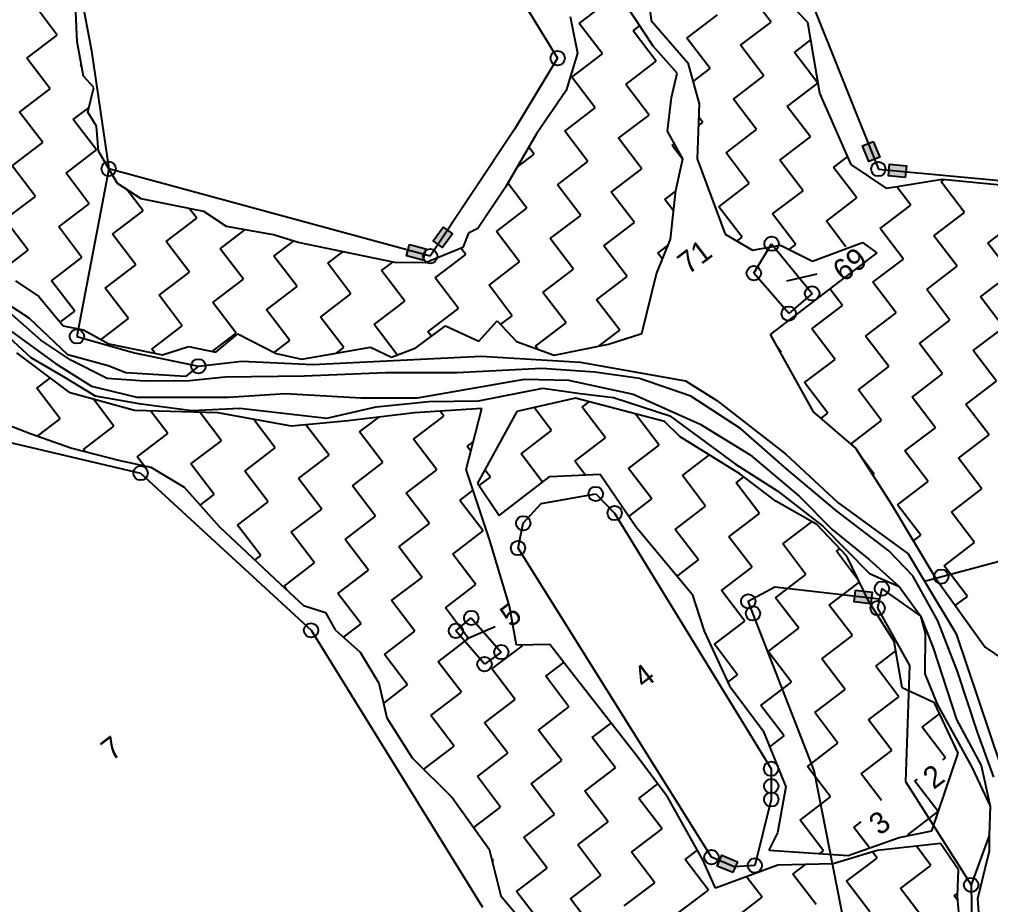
# Model space of a CAD drawing. Header units: metres. Extents: x 306750 to 310181, y 1935577 to 1940721.
# Drawn here: x 307702 to 308486, y 1938289 to 1939004 of the extents above; entities that cross this region are included whole.
import ezdxf

# ---------------------------------------------------------------- set-up
doc = ezdxf.new("R2010")
doc.units = ezdxf.units.M
for name, color, linetype in [('LINE_WATER', 4, 'Continuous'), ('POLY_HATCH', 12, 'Continuous'), ('POLY_PARCEL', 6, 'Continuous'), ('POLY_WATER', 4, 'Continuous'), ('TEXT_PARCEL', 7, 'Continuous')]:
    doc.layers.add(name, color=color, linetype=linetype)
doc.styles.add('TEXT_MAP', font='')
doc.styles.get('TEXT_MAP').set_extended_font_data('Kruti Dev 050')
doc.dimstyles.get("Standard").update_dxf_attribs({"dimtxt": 0.18, "dimasz": 0.18, "dimexe": 0.18, "dimexo": 0.0625, "dimgap": 0.09, "dimtad": 0, "dimtih": 1, "dimtoh": 1, "dimdec": 4, "dimzin": 0, "dimdsep": 46, "dimtxsty": 'Standard', "dimcen": 0.09, "dimadec": 0, "dimazin": 0, "dimtfac": 1, "dimtdec": 4, "dimtofl": 0, "dimtmove": 0, "dimatfit": 3, "dimfxl": 1, "dimtolj": 1, "dimtzin": 0, "dimarcsym": 0})

msp = doc.modelspace()

# ---------------------------------------------------------------- hatches: boundary and pattern name
for points in [[(308388, 1938888.99), (308396.68, 1938892.61), (308391.45, 1938905.15), (308382.78, 1938901.53)], [(308404.72, 1938886.78), (308403.84, 1938877.43), (308417.37, 1938876.16), (308418.25, 1938885.51)], [(308036.21, 1938825.11), (308043.8, 1938819.58), (308051.8, 1938830.55), (308044.21, 1938836.09)], [(308027.79, 1938809.39), (308030.26, 1938818.46), (308017.15, 1938822.02), (308014.69, 1938812.95)], [(308389.46, 1938532.04), (308390.55, 1938541.37), (308377.06, 1938542.95), (308375.97, 1938533.61)], [(308269.33, 1938328.97), (308265.62, 1938320.34), (308278.1, 1938314.97), (308281.81, 1938323.6)]]:
    msp.add_hatch(color=256).paths.add_polyline_path(points)

# ---------------------------------------------------------------- linework, layer by layer
for points in [[(308391.45, 1938905.15), (308396.68, 1938892.61), (308388, 1938888.99), (308382.78, 1938901.53)], [(308417.37, 1938876.16), (308403.84, 1938877.43), (308404.72, 1938886.78), (308418.25, 1938885.51)], [(308051.8, 1938830.55), (308043.8, 1938819.58), (308036.21, 1938825.11), (308044.21, 1938836.09)], [(308017.15, 1938822.02), (308030.26, 1938818.46), (308027.79, 1938809.39), (308014.69, 1938812.95)], [(308377.06, 1938542.95), (308390.55, 1938541.37), (308389.46, 1938532.04), (308375.97, 1938533.61)], [(308278.1, 1938314.97), (308265.62, 1938320.34), (308269.33, 1938328.97), (308281.81, 1938323.6)]]:
    msp.add_lwpolyline(points, close=True)
for centre in [(308136.74, 1938972.4), (307774.3, 1938883.1), (308395.63, 1938882.92), (308309.46, 1938822.6), (308033.88, 1938812.6), (308295.08, 1938798.89), (308342.21, 1938782.51), (308323.27, 1938766.24), (307748.66, 1938747.79), (307846.71, 1938723.77), (307800.07, 1938637.48), (308167.48, 1938620.66), (308182.74, 1938605.22), (308108.98, 1938597.04), (308104.75, 1938576.99), (308446.37, 1938553.94), (308398.46, 1938544.31), (308290.62, 1938533.99), (308395.06, 1938528.53), (308067, 1938520.59), (308294.42, 1938524.22), (307937.72, 1938510.59), (308054.57, 1938510.17), (308091.26, 1938492.99), (308077.7, 1938483.26), (308309.03, 1938398.85), (308309.12, 1938384.85), (308309.18, 1938374.09), (308260.94, 1938327.47), (308295.85, 1938320.74), (308470.53, 1938305.05)]:
    msp.add_circle(centre, 5.81)
at = {"layer": 'LINE_WATER'}
for p, q in [((307719.6, 1938744.84), (307691.92, 1938769.16)), ((307694.83, 1938752.51), (307731.41, 1938725.92)), ((307743.67, 1938728.76), (307719.6, 1938744.84)), ((307773.2, 1938713.82), (307743.67, 1938728.76)), ((307731.41, 1938725.92), (307760.45, 1938707.57)), ((308123.83, 1938721.96), (308055.51, 1938718.31)), ((308166.88, 1938719), (308123.83, 1938721.96)), ((307803.53, 1938711.82), (307773.2, 1938713.82)), ((307839.63, 1938711.87), (307803.53, 1938711.82)), ((307868.39, 1938714.99), (307839.63, 1938711.87)), ((307932.34, 1938715.63), (307868.39, 1938714.99)), ((307997.7, 1938718.35), (307932.34, 1938715.63)), ((308055.51, 1938718.31), (307997.7, 1938718.35)), ((308023.67, 1938698.12), (308109.96, 1938713.21)), ((308109.96, 1938713.21), (308145.48, 1938712.52)), ((308145.48, 1938712.52), (308197.61, 1938701.17)), ((308202.85, 1938713.96), (308166.88, 1938719)), ((308244.18, 1938699.71), (308202.85, 1938713.96)), ((307760.45, 1938707.57), (307797.04, 1938698.8)), ((307797.04, 1938698.8), (307871.16, 1938698.68)), ((307871.16, 1938698.68), (307917.05, 1938701.65)), ((307917.05, 1938701.65), (307977.96, 1938698.26)), ((307977.96, 1938698.26), (308023.67, 1938698.12)), ((308197.61, 1938701.17), (308251.85, 1938677.02)), ((308284.27, 1938673.53), (308244.18, 1938699.71)), ((308251.85, 1938677.02), (308292.06, 1938652.36)), ((308321.75, 1938640.72), (308284.27, 1938673.53)), ((308292.06, 1938652.36), (308331.79, 1938618.85)), ((308361.94, 1938606.97), (308321.75, 1938640.72)), ((308331.79, 1938618.85), (308358.46, 1938591.92)), ((308404.03, 1938574.67), (308361.94, 1938606.97)), ((308358.46, 1938591.92), (308388.14, 1938567.71)), ((308423.42, 1938554.68), (308404.03, 1938574.67)), ((308388.14, 1938567.71), (308412.35, 1938545.99)), ((308443.61, 1938518.33), (308423.42, 1938554.68)), ((308429.66, 1938522.38), (308439.9, 1938496.39)), ((308459.59, 1938477.46), (308443.61, 1938518.33)), ((308439.9, 1938496.39), (308458.75, 1938438.5)), ((308475.58, 1938428.27), (308459.59, 1938477.46)), ((308458.75, 1938438.5), (308478.74, 1938401.4)), ((308488.78, 1938391.92), (308475.58, 1938428.27)), ((308478.74, 1938401.4), (308485.98, 1938368.75)), ((308485.19, 1938345), (308484.98, 1938332.22)), ((308484.98, 1938332.22), (308475.67, 1938293.77)), ((308475.67, 1938293.77), (308477.33, 1938272.37))]:
    msp.add_line(p, q, dxfattribs=at)
at = {"layer": 'POLY_HATCH'}
for p, q in [((308207.34, 1939043.27), (308212.32, 1939002.95)), ((308338.81, 1939001.16), (308307.53, 1939033.64)), ((308213.75, 1938982.11), (308190.34, 1939017.59)), ((307748.78, 1938985.62), (307747.59, 1939015.93)), ((308146.79, 1939006.09), (308152.64, 1938976.35)), ((308212.32, 1939002.95), (308241.82, 1938968.68)), ((308348.36, 1938944.05), (308338.81, 1939001.16)), ((307753.94, 1938957.9), (307748.78, 1938985.62)), ((308233.21, 1938960.19), (308213.75, 1938982.11)), ((308152.64, 1938976.35), (308143.48, 1938946.22)), ((308241.82, 1938968.68), (308251.08, 1938935.49)), ((307762.36, 1938948.81), (307753.94, 1938957.9)), ((308228.64, 1938940.79), (308233.21, 1938960.19)), ((307757.45, 1938928.72), (307762.36, 1938948.81)), ((308143.48, 1938946.22), (308119.68, 1938911.31)), ((308225.41, 1938913.48), (308228.64, 1938940.79)), ((308373.77, 1938886.57), (308348.36, 1938944.05)), ((308251.08, 1938935.49), (308249.45, 1938891.1)), ((307764.39, 1938917.65), (307757.45, 1938928.72)), ((307765.99, 1938897.42), (307764.39, 1938917.65)), ((308119.68, 1938911.31), (308094.77, 1938868.34)), ((308237.84, 1938891.3), (308225.41, 1938913.48)), ((307781.49, 1938871.2), (307765.99, 1938897.42)), ((308232.17, 1938865.52), (308237.84, 1938891.3)), ((308249.45, 1938891.1), (308272.03, 1938830.23)), ((308402.58, 1938867.15), (308373.77, 1938886.57)), ((307800.55, 1938858.75), (307781.49, 1938871.2)), ((308447.06, 1938874.59), (308402.58, 1938867.15)), ((308510.15, 1938868.21), (308447.06, 1938874.59)), ((308094.77, 1938868.34), (308072.38, 1938834.93)), ((308227.8, 1938826.3), (308232.17, 1938865.52)), ((307851.04, 1938848.57), (307800.55, 1938858.75)), ((307869.42, 1938836.44), (307851.04, 1938848.57)), ((307907.38, 1938829.89), (307869.42, 1938836.44)), ((307927.27, 1938823.59), (307907.38, 1938829.89)), ((308064.86, 1938831.12), (308060.17, 1938819.69)), ((308072.38, 1938834.93), (308064.86, 1938831.12)), ((308272.03, 1938830.23), (308293.97, 1938817.36)), ((308005.2, 1938807.55), (307927.27, 1938823.59)), ((308216.53, 1938798.39), (308227.8, 1938826.3)), ((308342.36, 1938808.64), (308382.94, 1938823.56)), ((308382.94, 1938823.56), (308394.5, 1938815.39)), ((308060.17, 1938819.69), (308029.99, 1938807.1)), ((308293.97, 1938817.36), (308316.56, 1938821.48)), ((308394.5, 1938815.39), (308308.41, 1938749.33)), ((308316.56, 1938821.48), (308342.36, 1938808.64)), ((308029.99, 1938807.1), (308005.2, 1938807.55)), ((308204.65, 1938750.05), (308216.53, 1938798.39)), ((307699.17, 1938792.78), (307717.96, 1938780.12)), ((307717.96, 1938780.12), (307737.63, 1938756.24)), ((308073.04, 1938743.89), (308087.84, 1938760.47)), ((308087.84, 1938760.47), (308103.41, 1938743.66)), ((307737.63, 1938756.24), (307753.86, 1938753.09)), ((307753.86, 1938753.09), (307774.53, 1938741.87)), ((308022.14, 1938738.68), (308046.27, 1938756.42)), ((308046.27, 1938756.42), (308073.04, 1938743.89)), ((307860.71, 1938735.09), (307878.64, 1938749.8)), ((307878.64, 1938749.8), (307909.55, 1938734.06)), ((308103.41, 1938743.66), (308134.02, 1938732.78)), ((308177.69, 1938741.62), (308204.65, 1938750.05)), ((308308.41, 1938749.33), (308342.88, 1938686.86)), ((307774.53, 1938741.87), (307817.71, 1938732.91)), ((307817.71, 1938732.91), (307838.66, 1938739.74)), ((307838.66, 1938739.74), (307860.71, 1938735.09)), ((307930.18, 1938729.59), (307985.54, 1938739.27)), ((307985.54, 1938739.27), (308002.54, 1938731.19)), ((308002.54, 1938731.19), (308022.14, 1938738.68)), ((308134.02, 1938732.78), (308177.69, 1938741.62)), ((307743.29, 1938702.28), (307700.22, 1938734.58)), ((307909.55, 1938734.06), (307930.18, 1938729.59)), ((307795.23, 1938688.02), (307743.29, 1938702.28)), ((308151.03, 1938697.91), (308103.82, 1938687.17)), ((308222.9, 1938679.25), (308151.03, 1938697.91)), ((308075.52, 1938689.61), (308021.19, 1938686.23)), ((308062.86, 1938640.44), (308075.52, 1938689.61)), ((307862.55, 1938686.22), (307795.23, 1938688.02)), ((307921.77, 1938675.25), (307862.55, 1938686.22)), ((308021.19, 1938686.23), (307967.71, 1938679.75)), ((308103.82, 1938687.17), (308072.03, 1938629.45)), ((308342.88, 1938686.86), (308377.44, 1938657.42)), ((307683.81, 1938679.93), (307711.87, 1938669.31)), ((307967.71, 1938679.75), (307921.77, 1938675.25)), ((308235.75, 1938666.84), (308222.9, 1938679.25)), ((307711.87, 1938669.31), (307744.49, 1938657.65)), ((308283.84, 1938636.85), (308235.75, 1938666.84)), ((307744.49, 1938657.65), (307783.34, 1938647.72)), ((308377.44, 1938657.42), (308406.08, 1938612.81)), ((307783.34, 1938647.72), (307808.25, 1938642.23)), ((307808.25, 1938642.23), (307835.15, 1938626.21)), ((308082.01, 1938583.13), (308062.86, 1938640.44)), ((308089.41, 1938603.17), (308130.49, 1938634.84)), ((308130.49, 1938634.84), (308170.93, 1938636.66)), ((308170.93, 1938636.66), (308199.81, 1938594.29)), ((308312.94, 1938614.97), (308283.84, 1938636.85)), ((307835.15, 1938626.21), (307863.72, 1938594.14)), ((308072.03, 1938629.45), (308089.41, 1938603.17)), ((308345.85, 1938596), (308312.94, 1938614.97)), ((308406.08, 1938612.81), (308441.94, 1938552.35)), ((307863.72, 1938594.14), (307912.64, 1938548.22)), ((308199.81, 1938594.29), (308245.43, 1938539.84)), ((308370.18, 1938570.5), (308345.85, 1938596)), ((308097.89, 1938530.12), (308082.01, 1938583.13)), ((308388.23, 1938533.44), (308370.18, 1938570.5)), ((307912.64, 1938548.22), (307931.64, 1938530.7)), ((308441.94, 1938552.35), (308481.77, 1938496.87)), ((308245.43, 1938539.84), (308255.05, 1938509.9)), ((308408.29, 1938501.66), (308388.23, 1938533.44)), ((307931.64, 1938530.7), (307949.24, 1938524.91)), ((307949.24, 1938524.91), (307957.18, 1938511.01)), ((308103.44, 1938498.59), (308097.89, 1938530.12)), ((307957.18, 1938511.01), (307977.38, 1938492.9)), ((308255.05, 1938509.9), (308275.55, 1938465.67)), ((308414.72, 1938464.03), (308408.29, 1938501.66)), ((307977.38, 1938492.9), (307992.36, 1938467.8)), ((308130.47, 1938499.22), (308103.44, 1938498.59)), ((308151.94, 1938471.54), (308130.47, 1938499.22)), ((308481.77, 1938496.87), (308518.61, 1938472.08)), ((308199.28, 1938410.87), (308151.94, 1938471.54)), ((307992.36, 1938467.8), (307998.84, 1938439.99)), ((308275.55, 1938465.67), (308302.7, 1938429.52)), ((308440.87, 1938451.96), (308414.72, 1938464.03)), ((308460.15, 1938411.31), (308440.87, 1938451.96)), ((307998.84, 1938439.99), (308019.26, 1938407.74)), ((308302.7, 1938429.52), (308320.93, 1938384.31)), ((308019.26, 1938407.74), (308051.67, 1938375.59)), ((308225.35, 1938376.15), (308199.28, 1938410.87)), ((308438.83, 1938348.77), (308460.15, 1938411.31)), ((308320.93, 1938384.31), (308314.18, 1938347.17)), ((308051.67, 1938375.59), (308081.5, 1938333.95)), ((308254.29, 1938324.79), (308225.35, 1938376.15)), ((308314.18, 1938347.17), (308307.22, 1938333.13)), ((308371.12, 1938328.81), (308412.43, 1938343.35)), ((308412.43, 1938343.35), (308438.83, 1938348.77)), ((308438.83, 1938348.77), (308438.83, 1938348.77)), ((308445.79, 1938338.49), (308394.78, 1938332.81)), ((308460.2, 1938317.25), (308445.79, 1938338.49)), ((308081.5, 1938333.95), (308090.93, 1938296.34)), ((308307.22, 1938333.13), (308371.12, 1938328.81)), ((308394.78, 1938332.81), (308359.13, 1938322.22)), ((308264.09, 1938302.52), (308254.29, 1938324.79)), ((308314.49, 1938320.96), (308264.09, 1938302.52)), ((308359.13, 1938322.22), (308314.49, 1938320.96)), ((308459.44, 1938295.97), (308460.2, 1938317.25)), ((308090.93, 1938296.34), (308111.17, 1938272.24)), ((308466.64, 1938216.77), (308459.44, 1938295.97))]:
    msp.add_line(p, q, dxfattribs=at)
at = {"layer": 'POLY_HATCH', "linetype": 'Continuous', "ltscale": 10}
for p, q in [((308309.08, 1939001.59), (308290.3, 1939026.24)), ((308154.16, 1939000.44), (308178.81, 1939019.22)), ((307732.84, 1938991.11), (307714.06, 1939015.76)), ((308241.01, 1938988.69), (308265.66, 1939007.47)), ((308172.94, 1938975.79), (308154.16, 1939000.44)), ((308197.59, 1938994.57), (308202.87, 1938998.6)), ((308216.36, 1938969.92), (308197.59, 1938994.57)), ((308284.43, 1938982.82), (308309.08, 1939001.59)), ((307708.19, 1938972.34), (307732.84, 1938991.11)), ((308259.78, 1938964.05), (308241.01, 1938988.69)), ((308327.85, 1938976.95), (308341.16, 1938987.09)), ((308303.21, 1938958.17), (308284.43, 1938982.82)), ((307726.96, 1938947.69), (307708.19, 1938972.34)), ((308148.29, 1938957.02), (308172.94, 1938975.79)), ((308346.63, 1938952.3), (308327.85, 1938976.95)), ((307751.61, 1938966.46), (307752.25, 1938966.95)), ((307752.58, 1938965.18), (307751.61, 1938966.46)), ((308191.71, 1938951.15), (308216.36, 1938969.92)), ((308246.03, 1938953.57), (308259.78, 1938964.05)), ((308167.06, 1938932.37), (308148.29, 1938957.02)), ((308278.56, 1938939.4), (308303.21, 1938958.17)), ((307702.31, 1938928.91), (307726.96, 1938947.69)), ((308210.49, 1938926.5), (308191.71, 1938951.15)), ((308321.98, 1938933.52), (308346.63, 1938952.3)), ((308297.33, 1938914.75), (308278.56, 1938939.4)), ((307745.74, 1938923.04), (307758.43, 1938932.7)), ((308142.41, 1938913.6), (308167.06, 1938932.37)), ((308340.75, 1938908.87), (308321.98, 1938933.52)), ((307721.09, 1938904.26), (307702.31, 1938928.91)), ((308185.84, 1938907.72), (308210.49, 1938926.5)), ((308253.91, 1938920.62), (308250.69, 1938924.85)), ((307764.51, 1938898.39), (307745.74, 1938923.04)), ((308250.44, 1938917.98), (308253.91, 1938920.62)), ((308161.19, 1938888.95), (308142.41, 1938913.6)), ((308204.61, 1938883.07), (308185.84, 1938907.72)), ((308272.68, 1938895.97), (308297.33, 1938914.75)), ((308316.11, 1938890.1), (308340.75, 1938908.87)), ((307696.44, 1938885.49), (307721.09, 1938904.26)), ((308117.77, 1938894.82), (308113.42, 1938900.52)), ((308229.26, 1938901.85), (308231.13, 1938903.27)), ((308237.72, 1938890.74), (308229.26, 1938901.85)), ((307739.86, 1938879.62), (307764.51, 1938898.39)), ((308104.08, 1938884.4), (308117.77, 1938894.82)), ((308291.46, 1938871.33), (308272.68, 1938895.97)), ((308359.53, 1938884.23), (308370.96, 1938892.93)), ((307715.21, 1938860.84), (307696.44, 1938885.49)), ((308136.54, 1938870.17), (308161.19, 1938888.95)), ((308334.88, 1938865.45), (308316.11, 1938890.1)), ((308378.3, 1938859.58), (308359.53, 1938884.23)), ((307758.64, 1938854.97), (307739.86, 1938879.62)), ((308179.96, 1938864.3), (308204.61, 1938883.07)), ((308111.89, 1938851.4), (308096.59, 1938871.48)), ((308155.32, 1938845.53), (308136.54, 1938870.17)), ((308266.81, 1938852.55), (308291.46, 1938871.33)), ((308446.37, 1938872.48), (308448.9, 1938874.4)), ((308465.15, 1938847.83), (308446.37, 1938872.48)), ((307690.57, 1938842.07), (307715.21, 1938860.84)), ((307802.06, 1938849.09), (307788.92, 1938866.35)), ((308198.74, 1938839.65), (308179.96, 1938864.3)), ((308223.39, 1938858.43), (308232.12, 1938865.08)), ((308310.23, 1938846.68), (308334.88, 1938865.45)), ((308421.73, 1938853.7), (308410.48, 1938868.47)), ((307733.99, 1938836.19), (307758.64, 1938854.97)), ((308230.36, 1938849.27), (308223.39, 1938858.43)), ((308353.65, 1938840.8), (308378.3, 1938859.58)), ((308397.08, 1938834.93), (308421.73, 1938853.7)), ((307777.41, 1938830.32), (307802.06, 1938849.09)), ((307845.48, 1938843.22), (307839.66, 1938850.86)), ((308087.24, 1938832.62), (308111.89, 1938851.4)), ((308130.67, 1938826.75), (308155.32, 1938845.53)), ((308285.58, 1938827.9), (308266.81, 1938852.55)), ((308329.01, 1938822.03), (308310.23, 1938846.68)), ((308440.5, 1938829.06), (308465.15, 1938847.83)), ((307709.34, 1938817.42), (307690.57, 1938842.07)), ((307820.83, 1938824.45), (307845.48, 1938843.22)), ((308174.09, 1938820.88), (308198.74, 1938839.65)), ((308369.35, 1938820.2), (308353.65, 1938840.8)), ((308483.92, 1938823.18), (308508.57, 1938841.96)), ((307752.76, 1938811.55), (307733.99, 1938836.19)), ((307796.19, 1938805.67), (307777.41, 1938830.32)), ((307864.26, 1938818.57), (307884.34, 1938833.87)), ((308106.02, 1938807.98), (308087.24, 1938832.62)), ((308415.85, 1938810.28), (308397.08, 1938834.93)), ((307839.61, 1938799.8), (307820.83, 1938824.45)), ((307907.68, 1938812.7), (307923.53, 1938824.77)), ((308149.44, 1938802.1), (308130.67, 1938826.75)), ((308281.41, 1938824.73), (308285.58, 1938827.9)), ((308323.65, 1938817.95), (308329.01, 1938822.03)), ((308459.27, 1938804.41), (308440.5, 1938829.06)), ((308502.7, 1938798.53), (308483.92, 1938823.18)), ((307685.91, 1938799.57), (307709.34, 1938817.42)), ((307883.03, 1938793.92), (307864.26, 1938818.57)), ((307951.1, 1938806.82), (307963.36, 1938816.16)), ((308037.95, 1938795.08), (308062.6, 1938813.85)), ((308062.6, 1938813.85), (308058.64, 1938819.05)), ((308192.86, 1938796.23), (308174.09, 1938820.88)), ((308217.51, 1938815), (308225.78, 1938821.3)), ((308221.25, 1938810.09), (308217.51, 1938815)), ((307728.11, 1938792.77), (307752.76, 1938811.55)), ((307926.45, 1938788.05), (307907.68, 1938812.7)), ((307969.88, 1938782.18), (307951.1, 1938806.82)), ((307994.52, 1938800.95), (308003.61, 1938807.87)), ((308081.37, 1938789.2), (308106.02, 1938807.98)), ((308391.2, 1938791.51), (308415.85, 1938810.28)), ((307771.54, 1938786.9), (307796.19, 1938805.67)), ((307814.96, 1938781.02), (307839.61, 1938799.8)), ((308013.3, 1938776.3), (307994.52, 1938800.95)), ((308124.79, 1938783.33), (308149.44, 1938802.1)), ((308434.63, 1938785.63), (308459.27, 1938804.41)), ((308478.05, 1938779.76), (308502.7, 1938798.53)), ((307746.89, 1938768.12), (307728.11, 1938792.77)), ((307858.38, 1938775.15), (307883.03, 1938793.92)), ((308056.72, 1938770.43), (308037.95, 1938795.08)), ((308168.22, 1938777.45), (308192.86, 1938796.23)), ((308409.98, 1938766.86), (308391.2, 1938791.51)), ((307790.31, 1938762.25), (307771.54, 1938786.9)), ((307901.81, 1938769.28), (307926.45, 1938788.05)), ((308100.14, 1938764.55), (308081.37, 1938789.2)), ((308143.57, 1938758.68), (308124.79, 1938783.33)), ((308366.55, 1938772.73), (308356.36, 1938786.12)), ((308453.4, 1938760.98), (308434.63, 1938785.63)), ((307833.73, 1938756.37), (307814.96, 1938781.02)), ((307877.16, 1938750.5), (307858.38, 1938775.15)), ((307945.23, 1938763.4), (307969.88, 1938782.18)), ((307988.65, 1938757.53), (308013.3, 1938776.3)), ((308186.99, 1938752.81), (308168.22, 1938777.45)), ((308496.82, 1938755.11), (308478.05, 1938779.76)), ((307735.19, 1938759.21), (307746.89, 1938768.12)), ((307920.58, 1938744.63), (307901.81, 1938769.28)), ((308032.07, 1938751.65), (308056.72, 1938770.43)), ((308341.91, 1938753.96), (308366.55, 1938772.73)), ((308385.33, 1938748.08), (308409.98, 1938766.86)), ((307768.12, 1938745.35), (307790.31, 1938762.25)), ((307964, 1938738.75), (307945.23, 1938763.4)), ((308090.71, 1938757.37), (308100.14, 1938764.55)), ((308428.75, 1938742.21), (308453.4, 1938760.98)), ((307809.09, 1938737.6), (307833.73, 1938756.37)), ((308007.32, 1938733.01), (307988.65, 1938757.53)), ((308034.84, 1938748.02), (308032.07, 1938751.65)), ((308118.92, 1938739.91), (308143.57, 1938758.68)), ((308170.35, 1938740.14), (308186.99, 1938752.81)), ((308360.68, 1938729.31), (308341.91, 1938753.96)), ((308472.17, 1938736.34), (308496.82, 1938755.11)), ((307857.74, 1938735.71), (307877.16, 1938750.5)), ((307907.85, 1938734.93), (307920.58, 1938744.63)), ((308404.1, 1938723.44), (308385.33, 1938748.08)), ((307811.71, 1938734.16), (307809.09, 1938737.6)), ((307958.46, 1938734.53), (307964, 1938738.75)), ((308120.75, 1938737.5), (308118.92, 1938739.91)), ((308317.26, 1938735.18), (308313.47, 1938740.16)), ((308447.53, 1938717.56), (308428.75, 1938742.21)), ((308490.95, 1938711.69), (308472.17, 1938736.34)), ((308316.52, 1938734.62), (308317.26, 1938735.18)), ((308336.03, 1938710.54), (308360.68, 1938729.31)), ((308379.46, 1938704.66), (308404.1, 1938723.44)), ((307716.37, 1938705.93), (307727.31, 1938714.26)), ((308422.88, 1938698.79), (308447.53, 1938717.56)), ((307735.14, 1938681.28), (307716.37, 1938705.93)), ((308354.81, 1938685.89), (308336.03, 1938710.54)), ((308398.23, 1938680.01), (308379.46, 1938704.66)), ((308466.3, 1938692.91), (308490.95, 1938711.69)), ((307778.56, 1938675.4), (307762.01, 1938697.14)), ((308441.65, 1938674.14), (308422.88, 1938698.79)), ((308131.82, 1938671.83), (308117.73, 1938690.33)), ((308156.47, 1938690.61), (308162.23, 1938695)), ((308175.24, 1938665.96), (308156.47, 1938690.61)), ((308485.07, 1938668.27), (308466.3, 1938692.91)), ((307717.02, 1938667.47), (307735.14, 1938681.28)), ((307821.99, 1938669.53), (307808.17, 1938687.67)), ((307865.41, 1938663.66), (307847.92, 1938686.61)), ((307908.83, 1938657.78), (307891.21, 1938680.91)), ((307976.9, 1938670.68), (307992.81, 1938682.8)), ((308020.33, 1938664.81), (308044.97, 1938683.58)), ((308044.97, 1938683.58), (308041.97, 1938687.52)), ((308199.89, 1938684.73), (308200.37, 1938685.1)), ((308218.66, 1938660.09), (308199.89, 1938684.73)), ((308349.11, 1938681.55), (308354.81, 1938685.89)), ((307753.92, 1938656.63), (307778.56, 1938675.4)), ((307952.25, 1938651.91), (307933.59, 1938676.41)), ((308373.58, 1938661.24), (308398.23, 1938680.01)), ((308417, 1938655.37), (308441.65, 1938674.14)), ((307797.34, 1938650.75), (307821.99, 1938669.53)), ((307995.68, 1938646.03), (307976.9, 1938670.68)), ((308039.1, 1938640.16), (308020.33, 1938664.81)), ((308107.17, 1938653.06), (308131.82, 1938671.83)), ((308150.59, 1938647.19), (308175.24, 1938665.96)), ((308460.43, 1938649.49), (308485.07, 1938668.27)), ((307840.76, 1938644.88), (307865.41, 1938663.66)), ((307884.18, 1938639.01), (307908.83, 1938657.78)), ((308063.75, 1938658.93), (308068.57, 1938662.6)), ((308066.64, 1938655.13), (308063.75, 1938658.93)), ((308194.02, 1938641.31), (308218.66, 1938660.09)), ((308374.73, 1938659.73), (308373.58, 1938661.24)), ((307755.23, 1938654.91), (307753.92, 1938656.63)), ((307802.94, 1938643.4), (307797.34, 1938650.75)), ((307927.61, 1938633.13), (307952.25, 1938651.91)), ((308124.54, 1938630.25), (308107.17, 1938653.06)), ((308237.44, 1938635.44), (308259.34, 1938652.12)), ((308392.36, 1938636.59), (308382.55, 1938649.46)), ((308435.78, 1938630.72), (308417, 1938655.37)), ((308479.2, 1938624.84), (308460.43, 1938649.49)), ((307859.54, 1938620.23), (307840.76, 1938644.88)), ((307971.03, 1938627.26), (307995.68, 1938646.03)), ((308159.02, 1938636.12), (308150.59, 1938647.19)), ((308212.79, 1938616.66), (308194.02, 1938641.31)), ((307902.96, 1938614.36), (307884.18, 1938639.01)), ((308014.45, 1938621.39), (308039.1, 1938640.16)), ((308073.42, 1938627.35), (308082.52, 1938634.29)), ((308082.52, 1938634.29), (308077.98, 1938640.25)), ((308256.21, 1938610.79), (308237.44, 1938635.44)), ((308280.86, 1938629.56), (308287.15, 1938634.36)), ((308391.32, 1938635.8), (308392.36, 1938636.59)), ((307946.38, 1938608.48), (307927.61, 1938633.13)), ((307989.8, 1938602.61), (307971.03, 1938627.26)), ((308299.64, 1938604.92), (308280.86, 1938629.56)), ((308411.13, 1938611.94), (308435.78, 1938630.72)), ((307848.18, 1938611.58), (307859.54, 1938620.23)), ((308033.23, 1938596.74), (308014.45, 1938621.39)), ((308057.87, 1938615.51), (308068.49, 1938623.59)), ((308454.55, 1938606.07), (308479.2, 1938624.84)), ((307878.31, 1938595.58), (307902.96, 1938614.36)), ((308076.65, 1938590.86), (308057.87, 1938615.51)), ((308194.21, 1938602.51), (308212.79, 1938616.66)), ((308231.57, 1938592.02), (308256.21, 1938610.79)), ((308429.9, 1938587.29), (308411.13, 1938611.94)), ((307921.73, 1938589.71), (307946.38, 1938608.48)), ((307965.15, 1938583.84), (307989.8, 1938602.61)), ((308274.99, 1938586.14), (308299.64, 1938604.92)), ((308473.33, 1938581.42), (308454.55, 1938606.07)), ((307897.08, 1938570.94), (307878.31, 1938595.58)), ((308008.58, 1938577.96), (308033.23, 1938596.74)), ((308318.41, 1938580.27), (308341.99, 1938598.23)), ((307940.51, 1938565.06), (307921.73, 1938589.71)), ((308052, 1938572.09), (308076.65, 1938590.86)), ((308250.34, 1938567.37), (308231.57, 1938592.02)), ((308423.92, 1938582.73), (308429.9, 1938587.29)), ((307983.93, 1938559.19), (307965.15, 1938583.84)), ((308293.76, 1938561.49), (308274.99, 1938586.14)), ((308337.18, 1938555.62), (308318.41, 1938580.27)), ((308448.68, 1938562.65), (308473.33, 1938581.42)), ((307892.31, 1938567.3), (307897.08, 1938570.94)), ((308027.35, 1938553.31), (308008.58, 1938577.96)), ((308070.77, 1938547.44), (308052, 1938572.09)), ((308361.83, 1938574.39), (308364.52, 1938576.44)), ((308379.72, 1938550.91), (308361.83, 1938574.39)), ((307915.86, 1938546.29), (307940.51, 1938565.06)), ((308233.26, 1938554.36), (308250.34, 1938567.37)), ((307959.28, 1938540.41), (307983.93, 1938559.19)), ((308269.11, 1938542.72), (308293.76, 1938561.49)), ((308312.54, 1938536.84), (308337.18, 1938555.62)), ((308467.45, 1938538), (308448.68, 1938562.65)), ((308002.7, 1938534.54), (308027.35, 1938553.31)), ((308046.13, 1938528.67), (308070.77, 1938547.44)), ((308355.96, 1938530.97), (308380.38, 1938549.57)), ((307918.51, 1938542.81), (307915.86, 1938546.29)), ((307978.06, 1938515.77), (307959.28, 1938540.41)), ((308287.89, 1938518.07), (308269.11, 1938542.72)), ((308021.48, 1938509.89), (308002.7, 1938534.54)), ((308331.31, 1938512.2), (308312.54, 1938536.84)), ((308457.62, 1938530.51), (308467.45, 1938538)), ((308064.9, 1938504.02), (308046.13, 1938528.67)), ((308374.73, 1938506.32), (308355.96, 1938530.97)), ((307963.91, 1938504.99), (307978.06, 1938515.77)), ((308263.24, 1938499.3), (308287.89, 1938518.07)), ((307996.83, 1938491.12), (308021.48, 1938509.89)), ((308306.66, 1938493.42), (308331.31, 1938512.2)), ((308040.25, 1938485.24), (308064.9, 1938504.02)), ((308350.09, 1938487.55), (308374.73, 1938506.32)), ((308083.68, 1938479.37), (308108.32, 1938498.14)), ((308108.32, 1938498.14), (308107.9, 1938498.69)), ((308282.01, 1938474.65), (308263.24, 1938499.3)), ((308325.44, 1938468.77), (308306.66, 1938493.42)), ((308393.51, 1938481.67), (308409.61, 1938493.94)), ((308015.6, 1938466.47), (307996.83, 1938491.12)), ((308059.03, 1938460.59), (308040.25, 1938485.24)), ((308127.1, 1938473.5), (308141.76, 1938484.66)), ((308368.86, 1938462.9), (308350.09, 1938487.55)), ((308102.45, 1938454.72), (308083.68, 1938479.37)), ((308412.28, 1938457.03), (308393.51, 1938481.67)), ((308145.87, 1938448.85), (308127.1, 1938473.5)), ((308274.16, 1938468.66), (308282.01, 1938474.65)), ((308300.79, 1938450), (308325.44, 1938468.77)), ((307996.13, 1938451.63), (308015.6, 1938466.47)), ((308344.21, 1938444.13), (308368.86, 1938462.9)), ((308034.38, 1938441.82), (308059.03, 1938460.59)), ((308077.8, 1938435.95), (308102.45, 1938454.72)), ((308387.63, 1938438.25), (308412.28, 1938457.03)), ((308121.22, 1938430.07), (308145.87, 1938448.85)), ((308319.56, 1938425.35), (308300.79, 1938450)), ((308053.15, 1938417.17), (308034.38, 1938441.82)), ((308362.99, 1938419.48), (308344.21, 1938444.13)), ((308406.41, 1938413.6), (308387.63, 1938438.25)), ((308431.06, 1938432.38), (308445.09, 1938443.07)), ((308096.58, 1938411.3), (308077.8, 1938435.95)), ((308140, 1938405.42), (308121.22, 1938430.07)), ((308164.65, 1938424.2), (308179.84, 1938435.77)), ((308449.83, 1938407.73), (308431.06, 1938432.38)), ((308009.73, 1938423.05), (308008.8, 1938424.27)), ((308009.62, 1938422.96), (308009.73, 1938423.05)), ((308183.42, 1938399.55), (308164.65, 1938424.2)), ((308307.95, 1938416.51), (308319.56, 1938425.35)), ((308028.6, 1938398.47), (308053.15, 1938417.17)), ((308338.34, 1938400.7), (308362.99, 1938419.48)), ((308071.93, 1938392.52), (308096.58, 1938411.3)), ((308381.76, 1938394.83), (308406.41, 1938413.6)), ((308447.77, 1938406.16), (308449.83, 1938407.73)), ((308115.35, 1938386.65), (308140, 1938405.42)), ((308158.77, 1938380.78), (308183.42, 1938399.55)), ((308357.11, 1938376.05), (308338.34, 1938400.7)), ((308090.7, 1938367.88), (308071.93, 1938392.52)), ((308398.2, 1938373.25), (308381.76, 1938394.83)), ((308425.18, 1938388.95), (308427.22, 1938390.51)), ((308134.12, 1938362), (308115.35, 1938386.65)), ((308202.2, 1938374.9), (308217.52, 1938386.57)), ((308443.96, 1938364.31), (308425.18, 1938388.95)), ((308177.55, 1938356.13), (308158.77, 1938380.78)), ((308220.97, 1938350.25), (308202.2, 1938374.9)), ((308332.46, 1938357.28), (308357.11, 1938376.05)), ((308069.02, 1938351.36), (308090.7, 1938367.88)), ((308109.48, 1938343.23), (308134.12, 1938362)), ((308419.31, 1938345.53), (308443.96, 1938364.31)), ((308152.9, 1938337.35), (308177.55, 1938356.13)), ((308351.24, 1938332.63), (308332.46, 1938357.28)), ((308375.89, 1938351.41), (308381.78, 1938355.9)), ((308388.45, 1938334.91), (308375.89, 1938351.41)), ((308196.32, 1938331.48), (308220.97, 1938350.25)), ((308419.82, 1938344.86), (308419.31, 1938345.53)), ((308128.25, 1938318.58), (308109.48, 1938343.23)), ((308171.67, 1938312.7), (308152.9, 1938337.35)), ((308438.08, 1938320.88), (308426.32, 1938336.32)), ((308215.1, 1938306.83), (308196.32, 1938331.48)), ((308239.74, 1938325.61), (308249.6, 1938333.11)), ((308348.25, 1938330.36), (308351.24, 1938332.63)), ((308394.66, 1938326.76), (308390.92, 1938331.67)), ((308084.83, 1938324.45), (308083.41, 1938326.31)), ((308084.03, 1938323.85), (308084.83, 1938324.45)), ((308258.52, 1938300.96), (308239.74, 1938325.61)), ((308326.59, 1938313.86), (308336.74, 1938321.59)), ((308370.01, 1938307.98), (308394.66, 1938326.76)), ((308413.44, 1938302.11), (308438.08, 1938320.88)), ((308103.6, 1938299.8), (308128.25, 1938318.58)), ((308147.02, 1938293.93), (308171.67, 1938312.7)), ((308345.36, 1938289.21), (308326.59, 1938313.86)), ((308190.45, 1938288.06), (308215.1, 1938306.83)), ((308301.94, 1938295.08), (308289.26, 1938311.73)), ((308388.79, 1938283.33), (308370.01, 1938307.98)), ((308122.38, 1938275.16), (308103.6, 1938299.8)), ((308233.87, 1938282.18), (308258.52, 1938300.96)), ((308432.21, 1938277.46), (308413.44, 1938302.11)), ((308456.86, 1938296.24), (308459.53, 1938298.27)), ((308165.8, 1938269.28), (308147.02, 1938293.93)), ((308277.29, 1938276.31), (308301.94, 1938295.08)), ((308459.77, 1938292.42), (308456.86, 1938296.24))]:
    msp.add_line(p, q, dxfattribs=at)
at = {"layer": 'POLY_PARCEL'}
for p, q in [((307721.89, 1939188.83), (307760.31, 1938978.34)), ((308046.51, 1939119.37), (308136.74, 1938972.4)), ((308321.2, 1939069.3), (308395.63, 1938882.92)), ((307760.31, 1938978.34), (307774.3, 1938883.1)), ((308136.74, 1938972.4), (308102.26, 1938915.44)), ((308102.26, 1938915.44), (308033.88, 1938812.6)), ((307774.3, 1938883.1), (307748.66, 1938747.79)), ((308033.88, 1938812.6), (307774.3, 1938883.1)), ((308395.63, 1938882.92), (308544.62, 1938868.92)), ((308295.08, 1938798.89), (308309.46, 1938822.6)), ((308309.46, 1938822.6), (308342.21, 1938782.51)), ((308323.27, 1938766.24), (308295.08, 1938798.89)), ((308342.21, 1938782.51), (308323.27, 1938766.24)), ((307748.66, 1938747.79), (307795.07, 1938734.46)), ((307795.07, 1938734.46), (307846.71, 1938723.77)), ((307587.51, 1938687.38), (307800.07, 1938637.48)), ((307800.07, 1938637.48), (307937.72, 1938510.59)), ((308123.46, 1938613.07), (308167.48, 1938620.66)), ((308167.48, 1938620.66), (308182.74, 1938605.22)), ((308108.98, 1938597.04), (308123.46, 1938613.07)), ((308432.88, 1938550.31), (308672.86, 1938614.95)), ((308182.74, 1938605.22), (308309.03, 1938398.85)), ((308104.75, 1938576.99), (308108.98, 1938597.04)), ((308260.94, 1938327.47), (308104.75, 1938576.99)), ((308290.62, 1938533.99), (308312, 1938545.82)), ((308312, 1938545.82), (308396.65, 1938535.93)), ((308398.46, 1938544.31), (308396.65, 1938535.93)), ((308429.66, 1938522.38), (308398.46, 1938544.31)), ((308343.87, 1938397.32), (308290.62, 1938533.99)), ((308396.65, 1938535.93), (308395.06, 1938528.53)), ((308395.06, 1938528.53), (308420.84, 1938482.15)), ((308054.57, 1938510.17), (308067, 1938520.59)), ((308067, 1938520.59), (308091.26, 1938492.99)), ((307937.72, 1938510.59), (308076.07, 1938287.2)), ((308077.7, 1938483.26), (308054.57, 1938510.17)), ((308091.26, 1938492.99), (308077.7, 1938483.26)), ((308420.84, 1938482.15), (308417.51, 1938388.67)), ((308309.03, 1938398.85), (308309.18, 1938374.09)), ((308378.63, 1938220.63), (308343.87, 1938397.32)), ((308417.51, 1938388.67), (308470.53, 1938305.05)), ((308309.18, 1938374.09), (308295.85, 1938320.74)), ((308279.26, 1938319.58), (308260.94, 1938327.47)), ((308295.85, 1938320.74), (308279.26, 1938319.58))]:
    msp.add_line(p, q, dxfattribs=at)
at = {"layer": 'POLY_WATER'}
for p, q in [((307710.02, 1938762.52), (307684.04, 1938779.58)), ((307741.33, 1938733.05), (307710.02, 1938762.52)), ((307690.36, 1938750.15), (307711.47, 1938730.89)), ((307711.47, 1938730.89), (307737.23, 1938715.63)), ((307774, 1938723.97), (307741.33, 1938733.05)), ((307846.71, 1938723.77), (307881.84, 1938727.92)), ((307881.84, 1938727.92), (307939, 1938725.06)), ((307939, 1938725.06), (308074.86, 1938731.91)), ((308074.86, 1938731.91), (308154.78, 1938727.11)), ((307788.23, 1938718.55), (307774, 1938723.97)), ((307846.71, 1938723.77), (307836.21, 1938715.36)), ((308154.78, 1938727.11), (308239.97, 1938712.09)), ((307737.23, 1938715.63), (307763.31, 1938699.94)), ((307836.21, 1938715.36), (307788.23, 1938718.55)), ((308239.97, 1938712.09), (308265.36, 1938696.1)), ((308072.87, 1938695.95), (308124.76, 1938706.02)), ((308124.76, 1938706.02), (308154.97, 1938701.82)), ((307763.31, 1938699.94), (307798.64, 1938693.77)), ((308154.97, 1938701.82), (308181.85, 1938698.59)), ((308181.85, 1938698.59), (308227.28, 1938683.75)), ((308265.36, 1938696.1), (308320.9, 1938652.85)), ((307798.64, 1938693.77), (307841.47, 1938688.13)), ((307841.47, 1938688.13), (307880.05, 1938689.86)), ((307880.05, 1938689.86), (307950.28, 1938681.94)), ((307950.28, 1938681.94), (307990.11, 1938690.94)), ((307990.11, 1938690.94), (308032.63, 1938695.22)), ((308032.63, 1938695.22), (308072.87, 1938695.95)), ((308227.28, 1938683.75), (308280.2, 1938644.7)), ((308320.9, 1938652.85), (308362.99, 1938613.82)), ((308280.2, 1938644.7), (308314.57, 1938623.02)), ((308314.57, 1938623.02), (308350.86, 1938594.66)), ((308362.99, 1938613.82), (308419.73, 1938572.33)), ((308350.86, 1938594.66), (308388.51, 1938556.51)), ((308419.73, 1938572.33), (308432.88, 1938550.31)), ((308388.51, 1938556.51), (308400.11, 1938551.23)), ((308400.11, 1938551.23), (308412.35, 1938545.99)), ((308432.88, 1938550.31), (308458.34, 1938507.66)), ((308412.35, 1938545.99), (308429.66, 1938522.38)), ((308429.66, 1938522.38), (308433.4, 1938508.41)), ((308433.4, 1938508.41), (308433.03, 1938475.51)), ((308458.34, 1938507.66), (308493.83, 1938402.31)), ((308433.03, 1938475.51), (308443.18, 1938451.06)), ((308443.18, 1938451.06), (308470.99, 1938400)), ((308470.99, 1938400), (308485.98, 1938368.75)), ((308485.98, 1938368.75), (308485.19, 1938345)), ((308485.19, 1938345), (308470.53, 1938305.05)), ((308470.53, 1938305.05), (308471.16, 1938272.91))]:
    msp.add_line(p, q, dxfattribs=at)

# ---------------------------------------------------------------- texts
at = {"layer": 'TEXT_PARCEL', "ltscale": 10, "style": 'TEXT_MAP'}
for s, height, p in [('71', 17.566, (308242.17, 1938797.26)), ('69', 17.566, (308367.44, 1938791.04)), ('5', 17.57, (308098.88, 1938512.34)), ('4', 17.57, (308206.46, 1938462.93)), ('7', 17.57, (307776.71, 1938404.58)), ('2', 17.57, (308440.26, 1938381.58)), ('3', 17.57, (308396.67, 1938344.38))]:
    msp.add_text(s, height=height, rotation=37.29617, dxfattribs=at).set_placement(p)

# ---------------------------------------------------------------- leaders
for points in [[(308346.04, 1938797.99), (308321.38, 1938792.43)], [(308086.3, 1938513.32), (308063.07, 1938503.33)]]:
    msp.add_leader(points, dimstyle='Standard', override={"dimtxt": 2.5, "dimasz": 2.5, "dimexe": 1.25, "dimexo": 0.625, "dimgap": 0.625, "dimtad": 1, "dimtih": 0, "dimtoh": 0, "dimzin": 8, "dimcen": 2.5, "dimtofl": 1})

doc.saveas('drawing.dxf')
